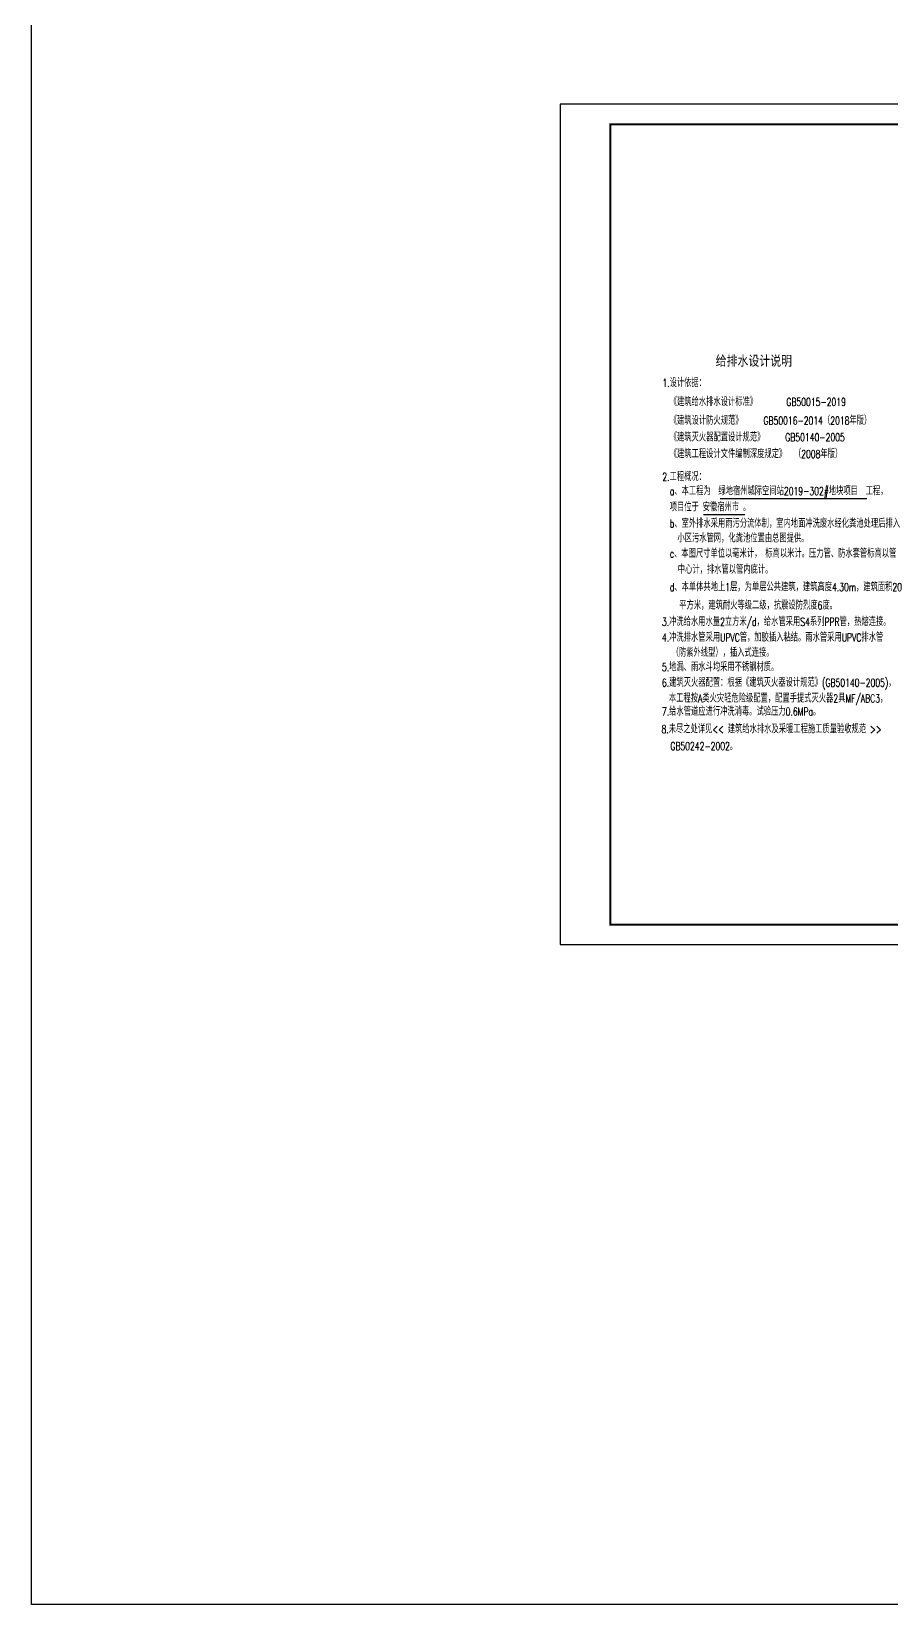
# Model space of a CAD drawing. Extents: x 806433 to 916184, y 471594 to 628865.
# Drawn here: x 806433 to 849428, y 471594 to 550229 of the extents above; entities that cross this region are included whole.
import ezdxf

# ---------------------------------------------------------------- set-up
doc = ezdxf.new("R2010")
doc.units = 0
doc.header["$LTSCALE"] = 1000
doc.header["$MEASUREMENT"] = 0
for name, color, linetype in [('TEL_TEXT', 7, 'Continuous'), ('图框', 140, 'Continuous'), ('气体灭火系统', 1, 'Continuous'), ('看线', 251, 'Continuous')]:
    doc.layers.add(name, color=color, linetype=linetype)
doc.styles.add('-黑体', font='simhei.ttf', dxfattribs={"width": 0.8})
doc.styles.add('_TWT_SERIAL', font='simplex.shx', dxfattribs={"width": 0.6, "oblique": 10, "height": 3.5, "bigfont": 'aadri.shx'})

msp = doc.modelspace()

# ---------------------------------------------------------------- linework, layer by layer
at = {"layer": 'TEL_TEXT'}
for p, q in [((840863.2, 526881.7, 801.7), (848185.6, 526881.7, 801.7)), ((840028.2, 526077, 801.7), (842098.6, 526077, 801.7))]:
    msp.add_line(p, q, dxfattribs=at)
at = {"layer": '图框'}
msp.add_lwpolyline([(832868.9, 504586.9), (892268.9, 504586.9), (892268.9, 546586.9), (832868.9, 546586.9)], close=True, dxfattribs=at)
at = {"layer": '图框', "const_width": 100}
msp.add_lwpolyline([(835368.9, 505586.9), (891268.9, 505586.9), (891268.9, 545586.9), (835368.9, 545586.9)], close=True, dxfattribs=at)
at = {"layer": '看线'}
msp.add_lwpolyline([(806433.2, 628864.9), (916184.4, 628864.9), (916184.4, 471594), (806433.2, 471594)], close=True, dxfattribs=at)

# ---------------------------------------------------------------- texts
at = {"layer": 'TEL_TEXT', "style": '-黑体', "width": 0.8}
msp.add_text('给排水设计说明', height=500, dxfattribs=at).set_placement((840636.1, 533520))
at = {"layer": '气体灭火系统', "color": 0, "style": '_TWT_SERIAL', "width": 0.7}
for s, p in [('1.设计依据：', (837972, 532459.5)), ('《建筑给水排水设计标准》       GB50015-2019', (838340.6, 531507.2, 801.7)), ('《建筑设计防火规范》     GB50016-2014（2018年版）', (838340.6, 530575.3, 801.7)), ('《建筑灭火器配置设计规范》     GB50140-2005', (838340.6, 529740.8, 801.7)), ('《建筑工程设计文件编制深度规定》  （2008年版）', (838340.6, 528906.4, 801.7)), ('2.工程概况：', (837972, 527766)), ('a、本工程为  绿地宿州城际空间站2019-302#地块项目  工程，', (838340.6, 527053.2, 801.7)), ('项目位于 安徽宿州市 。', (838340.6, 526248.4, 801.7)), ('b、室外排水采用雨污分流体制，室内地面冲洗废水经化粪池处理后排入', (838340.6, 525428.8, 801.7)), ('小区污水管网，化粪池位置由总图提供。', (838724.9, 524692.4, 801.7)), ('c、本图尺寸单位以毫米计， 标高以米计。压力管、防水套管标高以管', (838340.6, 523930.9, 801.7)), ('中心计，排水管以管内底计。', (838743.3, 523125.7, 801.7)), ('d、本单体共地上1层，为单层公共建筑，建筑高度4.30m，建筑面积20', (838340.6, 522253.9, 801.7)), ('平方米，建筑耐火等级二级，抗震设防烈度6度。', (838814.4, 521338.9, 801.7)), ('3.冲洗给水用水量2立方米/d，给水管采用S4系列PPR管，热熔连接。', (837950, 520518.7)), ('4.冲洗排水管采用UPVC管，加胶插入粘结。雨水管采用UPVC排水管', (837950, 519733.3)), ('（防紫外线型），插入式连接。', (838435.3, 518975.7)), ('5.地漏、雨水斗均采用不锈钢材质。', (837950, 518254.8)), ('6.建筑灭火器配置：根据《建筑灭火器设计规范》(GB50140-2005)，', (837950, 517476.4)), ('本工程按A类火灾轻危险级配置，配置手提式灭火器2具MF/ABC3，', (838296.7, 516691)), ('7.给水管道应进行冲洗消毒。试验压力0.6MPa。', (837950, 516031.5)), ('8.未尽之处详见<< 建筑给水排水及采暖工程施工质量验收规范 >>', (837929.9, 515154.8)), ('GB50242-2002。', (838370.5, 514305.1))]:
    msp.add_text(s, height=400, dxfattribs=at).set_placement(p)

doc.saveas('drawing.dxf')
